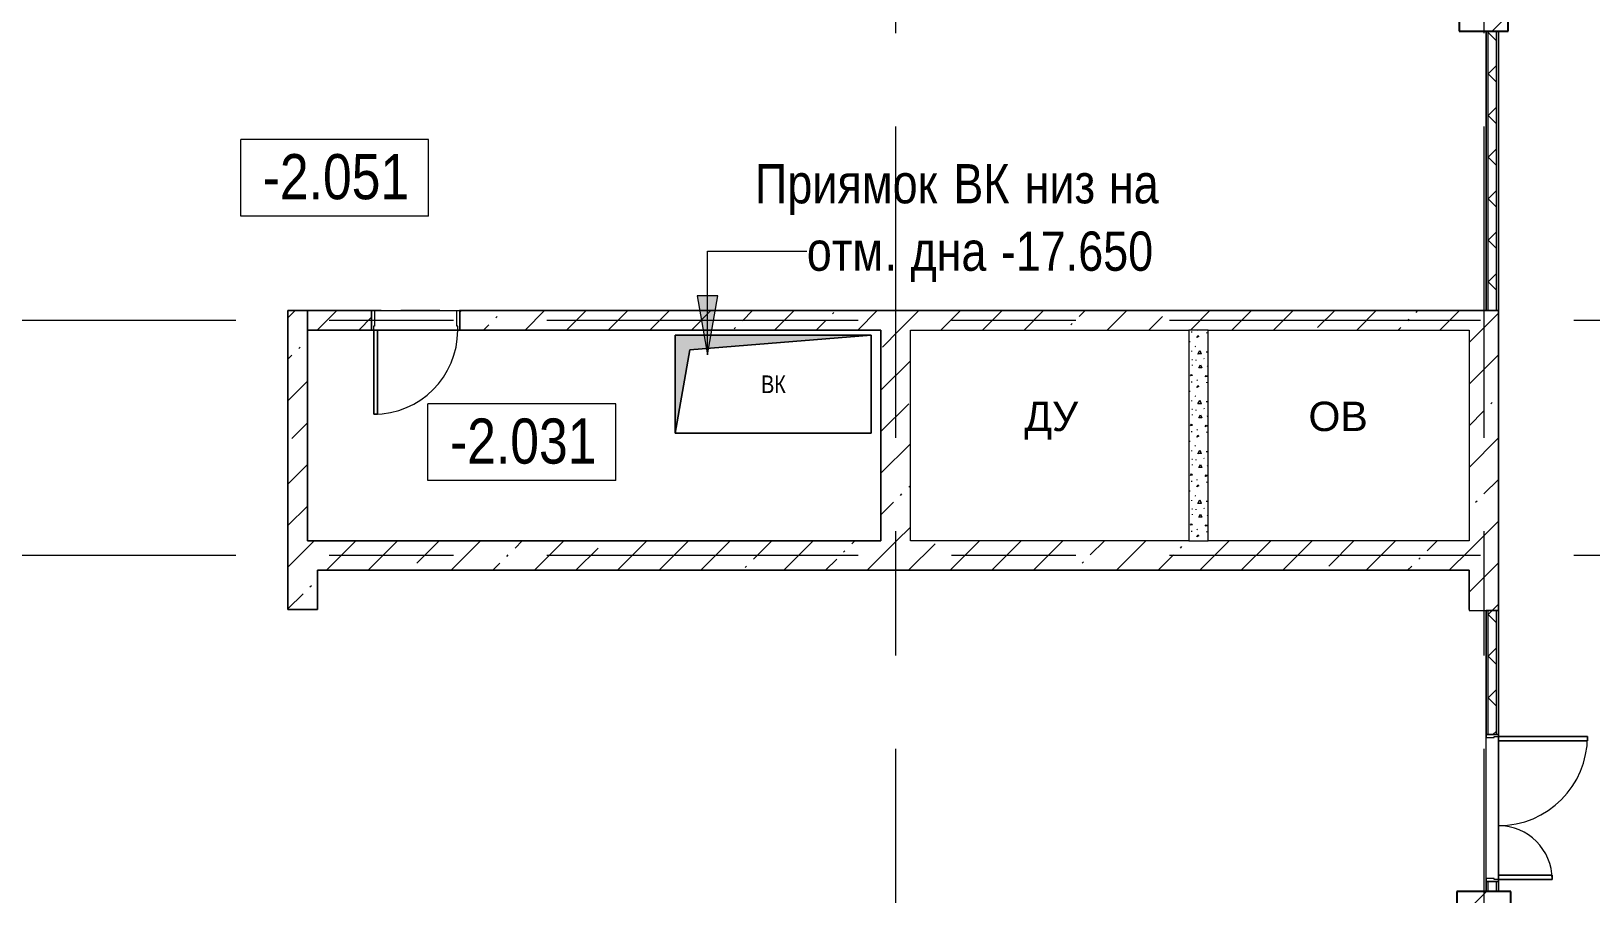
# Model space of a CAD drawing. Header units: millimetres. Extents: x 48966 to 155647, y -43515 to 30475.
# Drawn here: x 114112 to 130024, y 2667 to 11467 of the extents above; entities that cross this region are included whole.
import ezdxf

# ---------------------------------------------------------------- set-up
doc = ezdxf.new("R2010")
doc.units = ezdxf.units.MM
doc.linetypes.add('IMPORT-01 Штриховая _2 мм_', pattern=[600, 400, -200])
doc.linetypes.add('Осевые', pattern=[6350, 1270, -952.5, 3175, -952.5])
for name, color, linetype, lineweight in [('_Разделитель помещений_', 7, 'IMPORT-01 Штриховая _2 мм_', 9), ('Двери', 7, 'Continuous', 9), ('Каркас_Импост', 7, 'Continuous', 9), ('Колонны', 7, 'Continuous', 9), ('Колонны-1', 7, 'Continuous', 25), ('Марки помещений', 7, 'Continuous', 9), ('Обобщенные модели', 7, 'Continuous', 9), ('Общие ребра', 7, 'Continuous', 9), ('Оси-2', 7, 'Осевые', 9), ('Панель', 7, 'Continuous', 9), ('Перекрытия', 7, 'Continuous', 9), ('Стены', 7, 'Continuous', 9), ('Стены-1', 7, 'Continuous', 18), ('Текстовые примечания', 7, 'Continuous', 9), ('Типовые аннотации', 7, 'Continuous', 9), ('Фундамент несущей конструкции', 7, 'Continuous', 9), ('Штриховка разреза-2', 7, 'Continuous', 9), ('Элементы узлов', 7, 'Continuous', 9), ('Элементы узлов-1', 7, 'Continuous', 5)]:
    doc.layers.add(name, color=color, linetype=linetype, lineweight=lineweight)
doc.layers.add('Обобщенные модели-1', color=7, linetype='Continuous', lineweight=9, true_color=0xffbc79)
doc.layers.add('Перекрытия-1', color=7, linetype='Continuous', lineweight=9, true_color=0xffffff)
doc.styles.add('Arial', font='Arial.ttf', dxfattribs={"width": 0.8, "height": 180})
doc.styles.add('Arial Narrow_1', font='Arial Narrow.ttf', dxfattribs={"height": 400})
doc.styles.add('Arial Narrow_2', font='Arial Narrow.ttf', dxfattribs={"height": 460})
doc.styles.add('Arial_2', font='Arial.ttf', dxfattribs={"height": 300})
pattern_1 = [(45, (0, 0), (-424.264, 424.264), [600, -100, 20, -100]), (45, (0, 424), (-424.264, 424.264), [])]
pattern_2 = [(45, (0, 0), (-212.132, 212.132), []), (135, (0, 0), (-212.132, -212.132), [])]

# ---------------------------------------------------------------- blocks, each defined once
blk = doc.blocks.new('Фундаментная плита - Фундаментная плита-408415-План -2-го этажа на отм_ -16_650')
at = {"layer": 'Фундамент несущей конструкции'}
for p, q in [((120682, 8367), (122682, 8367)), ((120682, 7367), (120682, 8367)), ((120682, 8367), (122682, 8367)), ((120682, 7367), (120682, 8367)), ((122682, 8367), (122682, 7367)), ((122682, 8367), (122682, 7367)), ((122682, 7367), (120682, 7367)), ((122682, 7367), (120682, 7367))]:
    blk.add_line(p, q, dxfattribs=at)
blk = doc.blocks.new('Колона монолитная67 - Колона монолитная-488310-План -2-го этажа на отм_ -16_650')
at = {"layer": 'Колонны'}
h = blk.add_hatch(dxfattribs=at)
h.set_pattern_fill('FP_46', color=256, style=0, pattern_type=2)
h.set_pattern_definition([(45, (-57000, -18300), (-493.914, 493.914), []), (45, (-56506.1, -18300), (-493.914, 493.914), [873.125, -174.625, 6.706, -167.919])])
h.paths.add_polyline_path([(72207, -16158), (72207, -15608), (71657, -15608), (71657, -16158)], flags=0)
at = {"layer": 'Колонны-1'}
for p, q in [((72207, -15608), (71657, -15608)), ((71657, -15608), (71657, -16158)), ((72207, -16158), (72207, -15608)), ((71657, -16158), (72207, -16158))]:
    blk.add_line(p, q, dxfattribs=at)
blk = doc.blocks.new('Колона монолитная74 - Колона монолитная-497883-План -2-го этажа на отм_ -16_650')
at = {"layer": 'Колонны'}
h = blk.add_hatch(dxfattribs=at)
h.set_pattern_fill('FP_1', color=256, style=0, pattern_type=2)
h.set_pattern_definition([(45, (0, 0), (-493.914, 493.914), []), (45, (493.9, 0), (-493.914, 493.914), [873.125, -174.625, 6.706, -167.919])])
h.paths.add_polyline_path([(129182, 11467), (129182, 11967), (128682, 11967), (128682, 11467)], flags=0)
at = {"layer": 'Колонны-1'}
for p, q in [((129182, 11967), (128682, 11967)), ((128682, 11967), (128682, 11467)), ((129182, 11467), (129182, 11967)), ((128682, 11467), (129182, 11467))]:
    blk.add_line(p, q, dxfattribs=at)
blk = doc.blocks.new('170_ОтверстиеПрямоугольноеВертикальное - 170_ОтверстиеПрямоугольноеВертикальное-5689108-План -2-го этажа на отм_ -16_650')
at = {"layer": 'Обобщенные модели'}
for p, q in [((-1000, -500), (-1000, 500)), ((-1000, 500), (1000, 500)), ((1000, 500), (1000, -500)), ((1000, -500), (-1000, -500))]:
    blk.add_line(p, q, dxfattribs=at)
blk = doc.blocks.new('Дверь - Однопольная - ДВ2__21х9-6240638-План -2-го этажа на отм_ -16_650')
at = {"layer": 'Двери'}
for p, q in [((-429, -100), (-389, -100)), ((-429, -958), (-429, -100)), ((-389, -100), (-389, -958)), ((-389, -958), (-429, -958))]:
    blk.add_line(p, q, dxfattribs=at)
blk.add_arc((-429, -100), 858, 270, 0, dxfattribs=at)
at = {"layer": 'Каркас_Импост'}
for p, q in [((-450, 100), (-420, 100)), ((-450, -100), (-450, 100)), ((-420, 100), (-420, -60)), ((420, 100), (450, 100)), ((420, -60), (420, 100)), ((450, 100), (450, -100)), ((-430, -100), (-450, -100)), ((-430, -60), (-430, -100)), ((-420, -60), (-430, -60)), ((430, -60), (420, -60)), ((430, -100), (430, -60)), ((450, -100), (430, -100))]:
    blk.add_line(p, q, dxfattribs=at)
at = {"layer": 'Панель'}
for p, q in [((-389, -100), (-429, -100)), ((-429, -100), (-429, -958)), ((-389, -958), (-389, -100)), ((-429, -958), (-389, -958))]:
    blk.add_line(p, q, dxfattribs=at)
blk = doc.blocks.new('Фундаментная плита1 - Фундаментная плита-5964020-План -2-го этажа на отм_ -16_650')
at = {"layer": 'Фундамент несущей конструкции'}
for p, q in [((120682, 8367), (122682, 8367)), ((120682, 7367), (120682, 8367)), ((120682, 8367), (122682, 8367)), ((120682, 7367), (120682, 8367)), ((122682, 8367), (122682, 7367)), ((122682, 8367), (122682, 7367)), ((122682, 7367), (120682, 7367)), ((122682, 7367), (120682, 7367))]:
    blk.add_line(p, q, dxfattribs=at)
blk = doc.blocks.new('Дверь - Полуторная_001 - ДВ3_20-15-6256140-План -2-го этажа на отм_ -16_650')
at = {"layer": 'Двери'}
for p, q in [((-684, 972), (-729, 972)), ((-729, 972), (-729, 62)), ((-684, 62), (-684, 972)), ((684, 62), (684, 612)), ((684, 612), (729, 612)), ((729, 612), (729, 62)), ((-729, 62), (-684, 62)), ((729, 62), (684, 62))]:
    blk.add_line(p, q, dxfattribs=at)
for centre, radius, start, end in [((-729, 62), 909, 360, 90), ((729, 62), 549, 90, 180)]:
    blk.add_arc(centre, radius, start, end, dxfattribs=at)
at = {"layer": 'Каркас_Импост'}
for p, q in [((-730, 62), (-750, 62)), ((-750, 62), (-750, -62)), ((-730, 18), (-730, 62)), ((-720, 18), (-730, 18)), ((-720, -62), (-720, 18)), ((730, 18), (720, 18)), ((720, 18), (720, -62)), ((750, 62), (730, 62)), ((730, 62), (730, 18)), ((750, -62), (750, 62)), ((-750, -62), (-720, -62)), ((720, -62), (750, -62))]:
    blk.add_line(p, q, dxfattribs=at)
at = {"layer": 'Панель'}
for p, q in [((-729, 972), (-684, 972)), ((-729, 62), (-729, 972)), ((-684, 972), (-684, 62)), ((684, 612), (684, 62)), ((729, 612), (684, 612)), ((729, 62), (729, 612)), ((-684, 62), (-729, 62)), ((684, 62), (729, 62))]:
    blk.add_line(p, q, dxfattribs=at)
blk = doc.blocks.new('Марка помещения_Р - Марка помещения-4575829-План -2-го этажа на отм_ -16_650')
at = {"layer": 'Марки помещений'}
for p, q in [((-4.79375, -1.95625), (-4.79375, 1.95625)), ((4.79375, 1.95625), (-4.79375, 1.95625)), ((4.79375, -1.95625), (4.79375, 1.95625)), ((4.79375, -1.95625), (-4.79375, -1.95625))]:
    blk.add_line(p, q, dxfattribs=at)

msp = doc.modelspace()

# ---------------------------------------------------------------- hatches: boundary and pattern name
at = {"layer": 'Текстовые примечания'}
msp.add_hatch(color=256, dxfattribs=at).paths.add_polyline_path([(121011.2, 8165.7), (121117, 8765.7), (120905.4, 8765.7)], flags=0)
at = {"layer": 'Штриховка разреза-2'}
h = msp.add_hatch(dxfattribs=at)
h.set_pattern_fill('FP_53', color=256, style=0, pattern_type=2)
h.set_pattern_definition(pattern_2)
h.paths.add_polyline_path([(129061.6, 8617.1), (129061.6, 11467.1), (128976.6, 11467.1), (128976.6, 8617.1)], flags=0)
h = msp.add_hatch(dxfattribs=at)
h.set_pattern_fill('FP_57', color=256, style=0, pattern_type=2)
h.set_pattern_definition(pattern_1)
h.paths.add_polyline_path([(116931.6, 6267.1), (116931.6, 8617.1), (116731.6, 8617.1), (116731.6, 6267.1)], flags=0)
h = msp.add_hatch(dxfattribs=at)
h.set_pattern_fill('FP_57', color=256, style=0, pattern_type=2)
h.set_pattern_definition(pattern_1)
h.paths.add_polyline_path([(128781.6, 8417.1), (128781.6, 8617.1), (118484.9, 8617.1), (118484.9, 8417.1), (127762.3, 8417.1)], flags=0)
h.paths.add_polyline_path([(116938.6, 8417.1), (117584.9, 8417.1), (117584.9, 8617.1), (116931.6, 8617.1), (116931.6, 8417.1)], flags=0)
h = msp.add_hatch(dxfattribs=at)
h.set_pattern_fill('FP_57', color=256, style=0, pattern_type=2)
h.set_pattern_definition(pattern_1)
h.paths.add_polyline_path([(129081.6, 5557.1), (129081.6, 8617.1), (128781.6, 8617.1), (128781.6, 5557.1), (129061.6, 5557.1)], flags=0)
h = msp.add_hatch(dxfattribs=at)
h.set_pattern_fill('FP_57', color=256, style=0, pattern_type=2)
h.set_pattern_definition(pattern_1)
h.paths.add_polyline_path([(123081.6, 6267.1), (123081.6, 8417.1), (122781.6, 8417.1), (122781.6, 6267.1)], flags=0)
h = msp.add_hatch(dxfattribs=at)
h.set_pattern_fill('FP_56', color=256, style=0, pattern_type=2)
h.set_pattern_definition([(315, (203.2, 20.32), (507.9997, 0), [7.184, -711.236]), (63.435, (279.4, 76.2), (-0.0009, 508.0002), [11.359, -1124.563]), (90, (121.9, 60.96), (-508, 508), [10.16, -497.84]), (315, (0, 127), (507.9997, 0), [7.184, -711.236]), (270, (330.2, 40.64), (508, -508), [6.706, -501.294]), (270, (213.36, 386.1), (508, -508), [6.706, -501.294]), (45, (284.48, 441.96), (0, 507.9997), [7.184, -711.236]), (90, (182.9, 182.9), (-508, 508), [6.706, -501.294]), (90, (121.9, 259.1), (-508, 508), [6.706, -501.294]), (270, (279.4, 238.76), (508, -508), [6.706, -501.294]), (45, (127, 426.72), (0, 507.9997), [7.184, -711.236]), (45, (20.32, 284.48), (0, 507.9997), [7.184, -711.236]), (270, (10.16, 492.76), (508, -508), [6.706, -501.294]), (315, (335.28, 406.4), (507.9997, 0), [7.184, -711.236]), (90, (477.5, 71.1), (-508, 508), [6.706, -501.294]), (315, (355.6, 137.16), (507.9997, 0), [7.184, -711.236]), (90, (477.5, 264.16), (-508, 508), [10.16, -497.84]), (90, (482.6, 436.9), (-508, 508), [6.706, -501.294]), (90, (375.9, 294.64), (-508, 508), [6.706, -501.294]), (315, (360.68, 497.84), (507.9997, 0), [7.184, -711.236]), (0, (477.5, 497.84), (508, 508), [6.706, -501.294]), (315, (91.44, 508), (507.9997, 0), [7.184, -711.236]), (270, (233.7, 132.1), (508, -508), [6.706, -501.294]), (0, (452.1, 172.7), (508, 508), [6.706, -501.294]), (56.31, (274.32, 5.08), (507.99879, 1016.00085), [18.316, -1813.304]), (315, (284.48, 20.32), (507.9997, 0), [14.368, -704.052]), (194.036, (294.64, 10.16), (-1524.00192, -507.99336), [20.945, -2073.592]), (60.255, (30.48, 45.72), (508.00199, 1015.99946), [40.956, -4054.671]), (293.199, (50.8, 81.28), (508.006508, -1015.996307), [38.688, -3830.124]), (180, (66.04, 45.7), (-508, -508), [35.56, -472.44]), (63.435, (20.32, 213.36), (-0.0009, 508.0002), [22.718, -1113.204]), (315, (30.48, 233.68), (507.9997, 0), [14.368, -704.052]), (206.565, (40.64, 223.52), (-508.00066, -508.0002), [22.718, -1113.204]), (66.801, (386.08, 50.8), (1016.01901, 2539.993042), [38.688, -3830.124]), (296.565, (401.32, 86.36), (508.0002, -508.00066), [34.078, -1101.845]), (189.462, (416.56, 55.88), (-2540.002556, -507.985985), [30.901, -3059.143]), (82.875, (203.2, 248.92), (-0.000517, 507.999884), [40.956, -4054.671]), (315, (208.28, 289.56), (507.9997, 0), [35.921, -682.5]), (206.565, (233.68, 264.16), (-508.00066, -508.0002), [34.078, -1101.845]), (71.565, (375.92, 223.52), (0.00014, 507.99998), [16.064, -1590.373]), (326.31, (381, 238.76), (1016.00085, -507.99879), [18.316, -1813.304]), (194.036, (396.24, 228.6), (-1524.00192, -507.99336), [20.945, -2073.592]), (60.255, (167.64, 472.44), (508.00199, 1015.99946), [40.956, -4054.671]), (288.435, (187.96, 508), (508.0012, -1015.99951), [32.129, -1574.308]), (189.462, (198.12, 477.52), (-2540.002556, -507.985985), [30.901, -3059.143]), (63.435, (40.64, 411.48), (-0.0009, 508.0002), [34.078, -1101.845]), (296.565, (55.88, 441.96), (508.0002, -508.00066), [34.078, -1101.845]), (180, (71.1, 411.5), (-508, -508), [30.48, -477.52]), (56.31, (106.68, 320.04), (507.99879, 1016.00085), [18.316, -1813.304]), (326.31, (116.84, 335.28), (1016.00085, -507.99879), [18.316, -1813.304]), (191.31, (132.08, 325.12), (-2031.99947, -508.00241), [25.903, -2564.399]), (63.435, (279.4, 365.76), (-0.0009, 508.0002), [22.718, -1113.204]), (326.31, (289.56, 386.08), (1016.00085, -507.99879), [18.316, -1813.304]), (201.801, (304.8, 375.92), (-1016.00392, -507.992605), [27.357, -2708.307]), (60.255, (391.16, 416.56), (508.00199, 1015.99946), [40.956, -4054.671]), (288.435, (411.48, 452.12), (508.0012, -1015.99951), [32.129, -1574.308]), (189.462, (421.64, 421.64), (-2540.002556, -507.985985), [30.901, -3059.143]), (56.31, (462.28, 330.2), (507.99879, 1016.00085), [18.316, -1813.304]), (315, (472.44, 345.44), (507.9997, 0), [14.368, -704.052]), (194.036, (482.6, 335.28), (-1524.00192, -507.99336), [20.945, -2073.592])])
h.paths.add_polyline_path([(126121.6, 6267.1), (126121.6, 8417.1), (125921.6, 8417.1), (125921.6, 6267.1)], flags=0)
h = msp.add_hatch(dxfattribs=at)
h.set_pattern_fill('FP_57', color=256, style=0, pattern_type=2)
h.set_pattern_definition(pattern_1)
h.paths.add_polyline_path([(117031.6, 5567.1), (117031.6, 6267.1), (116731.6, 6267.1), (116731.6, 5567.1)], flags=0)
h = msp.add_hatch(dxfattribs=at)
h.set_pattern_fill('FP_57', color=256, style=0, pattern_type=2)
h.set_pattern_definition(pattern_1)
h.paths.add_polyline_path([(127762.3, 5967.1), (128781.6, 5967.1), (128781.6, 6267.1), (117031.6, 6267.1), (117031.6, 5967.1), (124376, 5967.1)], flags=0)
h = msp.add_hatch(dxfattribs=at)
h.set_pattern_fill('FP_53', color=256, style=0, pattern_type=2)
h.set_pattern_definition(pattern_2)
h.paths.add_polyline_path([(128976.6, 2692.1), (129061.6, 2692.1), (129061.6, 2792.1), (128976.6, 2792.1)], flags=0)
h.paths.add_polyline_path([(129061.6, 4292.1), (129061.6, 5557.1), (128976.6, 5557.1), (128976.6, 4292.1)], flags=0)
at = {"layer": 'Элементы узлов-1'}
msp.add_hatch(color=256, dxfattribs=at).paths.add_polyline_path([(120681.6, 7367.1), (120831.6, 8217.1), (122681.6, 8367.1), (120681.6, 8367.1)], flags=0)

# ---------------------------------------------------------------- linework, layer by layer
at = {"layer": '_Разделитель помещений_'}
msp.add_line((123081.6, 8617.1), (116731.6, 8617.1), dxfattribs=at)
at = {"layer": 'Обобщенные модели-1'}
for p, q in [((122681.6, 8367.1), (120681.6, 8367.1)), ((120681.6, 8367.1), (120681.6, 7367.1)), ((122681.6, 7367.1), (122681.6, 8367.1)), ((120681.6, 7367.1), (122681.6, 7367.1))]:
    msp.add_line(p, q, dxfattribs=at)
at = {"layer": 'Общие ребра'}
for p, q in [((128976.6, 8617.1), (128976.6, 11467.1)), ((129061.6, 8617.1), (129061.6, 11467.1)), ((117584.9, 8617.1), (116931.6, 8617.1)), ((128781.6, 8617.1), (118484.9, 8617.1)), ((128976.6, 8617.1), (128956.6, 8617.1)), ((128956.6, 8617.1), (128976.6, 8617.1)), ((129061.6, 8617.1), (128976.6, 8617.1)), ((128976.6, 8617.1), (129061.6, 8617.1)), ((129081.6, 8617.1), (129061.6, 8617.1)), ((129061.6, 8617.1), (129081.6, 8617.1)), ((116938.6, 8417.1), (117584.9, 8417.1)), ((118484.9, 8417.1), (122774.6, 8417.1)), ((126121.6, 8417.1), (125921.6, 8417.1)), ((116731.6, 6267.1), (116731.6, 5567.1)), ((125921.6, 6267.1), (126121.6, 6267.1)), ((117031.6, 5567.1), (117031.6, 5965.1)), ((128781.6, 5967.1), (128781.6, 5557.1)), ((116731.6, 5567.1), (117031.6, 5567.1)), ((128781.6, 5557.1), (128954.6, 5557.1)), ((128954.6, 5557.1), (128956.6, 5557.1)), ((128956.6, 5557.1), (128976.6, 5557.1)), ((128956.6, 5557.1), (128956.6, 4292.1)), ((128976.6, 5557.1), (128956.6, 5557.1)), ((128976.6, 5557.1), (129061.6, 5557.1)), ((128976.6, 4292.1), (128976.6, 5557.1)), ((129061.6, 5557.1), (128976.6, 5557.1)), ((129061.6, 5557.1), (129081.6, 5557.1)), ((129081.6, 5557.1), (129061.6, 5557.1)), ((129061.6, 4292.1), (129061.6, 5557.1)), ((129081.6, 4292.1), (129081.6, 5557.1)), ((129081.6, 5557.1), (129081.6, 4292.1)), ((128956.6, 2792.1), (128956.6, 2694.1)), ((128976.6, 2692.1), (128976.6, 2792.1)), ((129061.6, 2692.1), (129061.6, 2792.1)), ((129081.6, 2692.1), (129081.6, 2792.1)), ((129081.6, 2792.1), (129081.6, 2692.1))]:
    msp.add_line(p, q, dxfattribs=at)
at = {"layer": 'Оси-2'}
for p, q in [((122931.6, 25417.1), (122931.6, -41737.8)), ((128931.6, 25417.1), (128931.6, -41737.8)), ((150171.6, 8517.1), (50565.6, 8517.1)), ((150171.6, 6117.1), (50565.6, 6117.1))]:
    msp.add_line(p, q, dxfattribs=at)
at = {"layer": 'Перекрытия'}
for p, q in [((128681.6, 11467.1), (128681.6, 11967.1)), ((128968.6, 11467.1), (128681.6, 11467.1)), ((116731.6, 5567.1), (116731.6, 8617.1)), ((116731.6, 8617.1), (117584.9, 8617.1)), ((117584.9, 8617.1), (117584.9, 8417.1)), ((118484.9, 8417.1), (118484.9, 8617.1)), ((118484.9, 8617.1), (128968.6, 8617.1)), ((122781.6, 8417.1), (116931.6, 8417.1)), ((116931.6, 8417.1), (116931.6, 6267.1)), ((117584.9, 8417.1), (118484.9, 8417.1)), ((120681.6, 8367.1), (122681.6, 8367.1)), ((120681.6, 7367.1), (120681.6, 8367.1)), ((122681.6, 8367.1), (122681.6, 7367.1)), ((122781.6, 6267.1), (122781.6, 8417.1)), ((122681.6, 7367.1), (120681.6, 7367.1)), ((116931.6, 6267.1), (122781.6, 6267.1)), ((120403, 5967.1), (117031.6, 5967.1)), ((117031.6, 5967.1), (117031.6, 5567.1)), ((128781.6, 5967.1), (120403, 5967.1)), ((128781.6, 5567.1), (128781.6, 5967.1)), ((117031.6, 5567.1), (116731.6, 5567.1)), ((128956.6, 4292.1), (128956.6, 5557.1)), ((129081.6, 4292.1), (128956.6, 4292.1)), ((129081.6, 2792.1), (129081.6, 4292.1)), ((128956.6, 2692.1), (128956.6, 2792.1)), ((128956.6, 2792.1), (129081.6, 2792.1)), ((128656.6, 2142.1), (128656.6, 2692.1)), ((128656.6, 2692.1), (128956.6, 2692.1))]:
    msp.add_line(p, q, dxfattribs=at)
at = {"layer": 'Перекрытия-1'}
for p, q in [((129181.6, 11967.1), (129181.6, 11467.1)), ((129181.6, 11467.1), (129081.6, 11467.1)), ((129081.6, 11467.1), (129081.6, 2692.1)), ((129081.6, 2692.1), (129206.6, 2692.1)), ((129206.6, 2692.1), (129206.6, 2142.1))]:
    msp.add_line(p, q, dxfattribs=at)
at = {"layer": 'Стены'}
for p, q in [((117584.9, 8417.1), (117584.9, 8617.1)), ((117584.9, 8617.1), (118484.9, 8617.1)), ((118484.9, 8617.1), (118484.9, 8417.1)), ((118484.9, 8417.1), (117584.9, 8417.1)), ((128956.6, 2792.1), (128956.6, 4292.1)), ((128956.6, 4292.1), (129081.6, 4292.1)), ((129081.6, 4292.1), (129081.6, 2792.1)), ((129081.6, 2792.1), (128956.6, 2792.1))]:
    msp.add_line(p, q, dxfattribs=at)
at = {"layer": 'Стены-1'}
for p, q in [((128956.6, 11467.1), (128954.6, 11467.1)), ((128954.6, 11465.1), (128954.6, 8619.1)), ((128956.6, 8619.1), (128956.6, 11467.1)), ((128956.6, 11467.1), (128956.6, 8617.1)), ((129081.6, 11467.1), (128956.6, 11467.1)), ((129081.6, 8617.1), (129081.6, 11467.1)), ((129081.6, 11465.1), (129081.6, 5557.1)), ((129083.6, 4292.1), (129083.6, 11465.1)), ((116931.6, 8617.1), (116731.6, 8617.1)), ((116731.6, 8617.1), (116731.6, 6267.1)), ((116931.6, 8617.1), (116931.6, 8417.1)), ((116931.6, 6267.1), (116931.6, 8617.1)), ((117584.9, 8417.1), (117584.9, 8617.1)), ((118484.9, 8617.1), (118484.9, 8417.1)), ((128956.6, 8617.1), (128781.6, 8617.1)), ((129081.6, 5557.1), (129081.6, 8617.1)), ((116931.6, 8417.1), (116938.6, 8417.1)), ((122774.6, 8417.1), (122781.6, 8417.1)), ((122781.6, 8417.1), (122781.6, 6267.1)), ((123081.6, 8417.1), (125921.6, 8417.1)), ((123081.6, 6267.1), (123081.6, 8417.1)), ((125921.6, 8417.1), (125921.6, 6267.1)), ((126121.6, 6267.1), (126121.6, 8417.1)), ((126121.6, 8417.1), (128781.6, 8417.1)), ((128781.6, 8417.1), (128781.6, 6267.1)), ((117031.6, 6267.1), (116931.6, 6267.1)), ((122781.6, 6267.1), (117031.6, 6267.1)), ((125921.6, 6267.1), (123081.6, 6267.1)), ((128781.6, 6267.1), (126121.6, 6267.1)), ((117031.6, 5965.1), (117031.6, 5967.1)), ((117031.6, 5967.1), (128781.6, 5967.1)), ((128956.6, 4292.1), (129081.6, 4292.1)), ((129081.6, 4292.1), (129083.6, 4292.1)), ((129081.6, 2792.1), (128956.6, 2792.1)), ((129083.6, 2792.1), (129081.6, 2792.1)), ((129083.6, 2694.1), (129083.6, 2792.1)), ((128956.6, 2694.1), (128956.6, 2692.1)), ((128956.6, 2692.1), (129081.6, 2692.1)), ((129081.6, 2692.1), (129083.6, 2692.1))]:
    msp.add_line(p, q, dxfattribs=at)
at = {"layer": 'Текстовые примечания'}
for p, q in [((121011.2, 9223.2), (121456.5, 9223.2)), ((121011.2, 8165.7), (121011.2, 9223.2)), ((121456.5, 9223.2), (122025.3, 9223.2)), ((121117, 8765.7), (120905.4, 8765.7)), ((120905.4, 8765.7), (121011.2, 8165.7)), ((121011.2, 8165.7), (121117, 8765.7))]:
    msp.add_line(p, q, dxfattribs=at)
at = {"layer": 'Элементы узлов'}
for p, q in [((122681.6, 8367.1), (120681.6, 8367.1)), ((120681.6, 8367.1), (120681.6, 7367.1)), ((122681.6, 8367.1), (120831.6, 8217.1)), ((120831.6, 8217.1), (122681.6, 8367.1)), ((122681.6, 7367.1), (122681.6, 8367.1)), ((120831.6, 8217.1), (120681.6, 7367.1)), ((120681.6, 7367.1), (120831.6, 8217.1)), ((120681.6, 7367.1), (122681.6, 7367.1))]:
    msp.add_line(p, q, dxfattribs=at)

# ---------------------------------------------------------------- block references
at = {"layer": 'Двери'}
msp.add_blockref('Дверь - Однопольная - ДВ2__21х9-6240638-План -2-го этажа на отм_ -16_650', (118034.9, 8517.1), dxfattribs=at)
at = {"layer": 'Двери', "rotation": 270}
msp.add_blockref('Дверь - Полуторная_001 - ДВ3_20-15-6256140-План -2-го этажа на отм_ -16_650', (129019.1, 3542.1), dxfattribs=at)
at = {"layer": 'Колонны'}
for name, p in [('Колона монолитная74 - Колона монолитная-497883-План -2-го этажа на отм_ -16_650', (0, 0)), ('Колона монолитная67 - Колона монолитная-488310-План -2-го этажа на отм_ -16_650', (57000, 18300))]:
    msp.add_blockref(name, p, dxfattribs=at)
at = {"layer": 'Марки помещений', "xscale": 199.9999999999999, "yscale": 199.9999999999999, "zscale": 199.9999999999999}
for p in [(117207.8, 9971.1), (119118.8, 7274.2)]:
    msp.add_blockref('Марка помещения_Р - Марка помещения-4575829-План -2-го этажа на отм_ -16_650', p, dxfattribs=at)
at = {"layer": 'Фундамент несущей конструкции'}
for name in ['Фундаментная плита - Фундаментная плита-408415-План -2-го этажа на отм_ -16_650', 'Фундаментная плита1 - Фундаментная плита-5964020-План -2-го этажа на отм_ -16_650']:
    msp.add_blockref(name, (0, 0), dxfattribs=at)
at = {"layer": 'Элементы узлов'}
msp.add_blockref('170_ОтверстиеПрямоугольноеВертикальное - 170_ОтверстиеПрямоугольноеВертикальное-5689108-План -2-го этажа на отм_ -16_650', (121681.6, 7867.1), dxfattribs=at)

# ---------------------------------------------------------------- texts
at = {"layer": 'Марки помещений', "char_height": 460, "width": 1795.78, "attachment_point": 1, "style": 'Arial Narrow_2'}
for s, insert in [('-2.051', (116473.9, 10213)), ('-2.031', (118384.9, 7516))]:
    msp.add_mtext(s, dxfattribs=dict(at, insert=insert))
at = {"layer": 'Текстовые примечания', "attachment_point": 1}
for s, insert, char_height, width, style in [('Приямок', (121496.1, 10111.2), 400, 2292.826, 'Arial Narrow_1'), ('\\fArial Narrow|b0|i0|c204|p34|; ', (123387.9, 10111.2), 400, 160.337, 'Arial Narrow_1'), ('ВК', (123520.2, 10111.2), 400, 721.519, 'Arial Narrow_1'), ('\\fArial Narrow|b0|i0|c204|p34|; ', (124115.5, 10111.2), 400, 160.337, 'Arial Narrow_1'), ('\\fArial Narrow|b0|i0|c204|p34|; ', (124975.4, 10111.2), 400, 160.337, 'Arial Narrow_1'), ('низ', (124247.8, 10111.2), 400, 881.856, 'Arial Narrow_1'), ('на', (125107.7, 10111.2), 400, 625.316, 'Arial Narrow_1'), (' -17.650', (123877.4, 9423.2), 400, 2116.455, 'Arial Narrow_1'), ('отм', (122025.3, 9423.2), 400, 962.025, 'Arial Narrow_1'), ('дна', (123083.6, 9423.2), 400, 962.025, 'Arial Narrow_1'), ('. ', (122819.1, 9423.2), 400, 320.675, 'Arial Narrow_1'), ('ДУ', (124243.4, 7687.7), 300, 673.418, 'Arial_2'), ('ОВ', (127143.4, 7687.7), 300, 737.552, 'Arial_2')]:
    msp.add_mtext(s, dxfattribs=dict(at, insert=insert, char_height=char_height, width=width, style=style))
at = {"layer": 'Типовые аннотации', "insert": (121559.4, 7955.1), "char_height": 180, "width": 307.848, "attachment_point": 1, "style": 'Arial'}
msp.add_mtext('ВК', dxfattribs=at)

doc.saveas('drawing.dxf')
